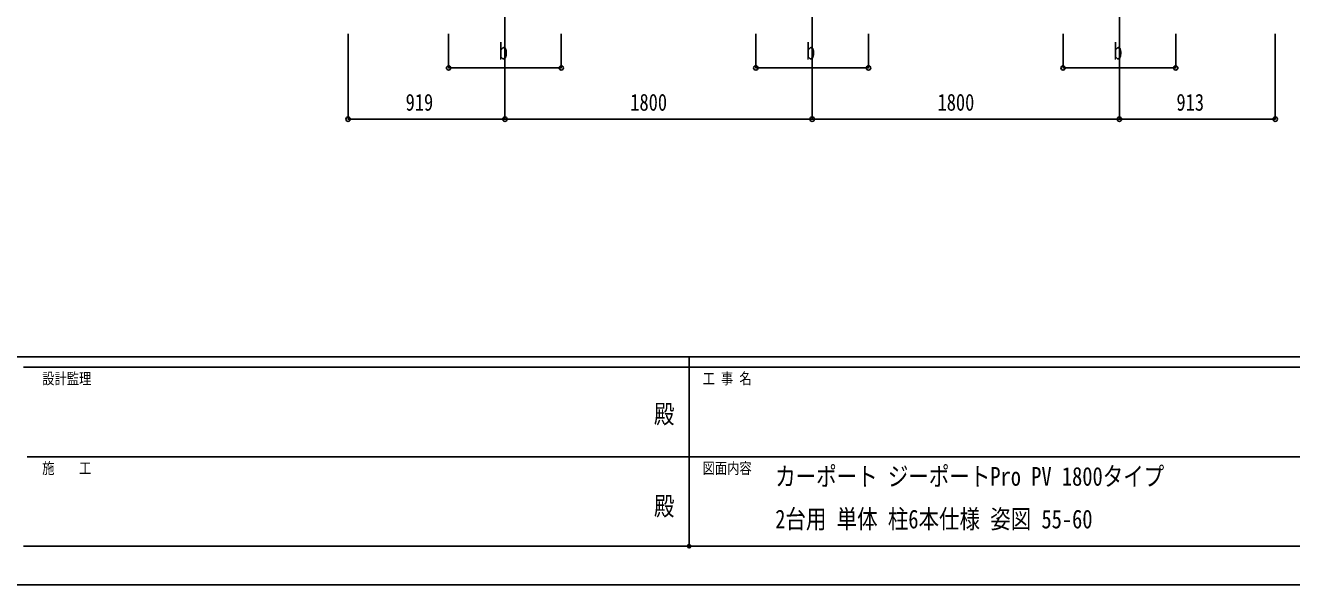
# Model space of a CAD drawing. Units: millimetres, scale not verified. Extents: x -12615 to 12615, y -8910 to 8910.
# Drawn here: x -3904 to 3515, y -8910 to -5632 of the extents above; entities that cross this region are included whole.
import ezdxf
from ezdxf.enums import TextEntityAlignment as Align

# ---------------------------------------------------------------- set-up
doc = ezdxf.new("R2010")
doc.units = ezdxf.units.MM
doc.header["$LTSCALE"] = 40
doc.header["$PDMODE"] = 32
doc.header["$PDSIZE"] = 20
for name, color, linetype in [('0-2_USER1', 3, 'Continuous'), ('0-3_YKK_12', 2, 'Continuous'), ('0-6_YKK_D', 6, 'Continuous'), ('0-7_YKK_ZWAK', 7, 'Continuous')]:
    doc.layers.add(name, color=color, linetype=linetype)
doc.styles.add('ＭＳ ゴシック', font='')
doc.styles.get('ＭＳ ゴシック').set_extended_font_data('MS Gothic')

msp = doc.modelspace()

# ---------------------------------------------------------------- linework, layer by layer
at = {"layer": '0-3_YKK_12'}
for p, q in [((-1094.1, -5332.18), (-1094.1, -5832.18)), ((705.9, -5332.18), (705.9, -5832.18)), ((2505.9, -5332.18), (2505.9, -5832.18))]:
    msp.add_line(p, q, dxfattribs=at)
at = {"layer": '0-6_YKK_D'}
for p, q in [((-2012.71, -5682.18), (-2012.71, -6183.18)), ((-1424.1, -5682.18), (-1424.1, -5883.18)), ((-1094.1, -5682.18), (-1094.1, -6183.18)), ((-1094.1, -5682.18), (-1094.1, -6183.18)), ((-764.1, -5682.18), (-764.1, -5883.18)), ((375.9, -5682.18), (375.9, -5883.18)), ((705.9, -5682.18), (705.9, -6183.18)), ((705.9, -5682.18), (705.9, -6183.18)), ((1035.9, -5682.18), (1035.9, -5883.18)), ((2175.9, -5682.18), (2175.9, -5883.18)), ((2505.9, -5682.18), (2505.9, -6183.18)), ((2505.9, -5682.18), (2505.9, -6183.18)), ((2835.9, -5682.18), (2835.9, -5883.18)), ((3419.08, -5682.18), (3419.08, -6183.18)), ((-1424.1, -5882.18), (-764.1, -5882.18)), ((375.9, -5882.18), (1035.9, -5882.18)), ((2175.9, -5882.18), (2835.9, -5882.18)), ((-1094.1, -6182.18), (-2012.71, -6182.18)), ((-1094.1, -6182.18), (705.9, -6182.18)), ((2505.9, -6182.18), (705.9, -6182.18)), ((2505.9, -6182.18), (3419.08, -6182.18))]:
    msp.add_line(p, q, dxfattribs=at)
for centre in [(-1424.1, -5882.18), (-764.1, -5882.18), (375.9, -5882.18), (1035.9, -5882.18), (2175.9, -5882.18), (2835.9, -5882.18), (-2012.71, -6182.18), (-1094.1, -6182.18), (-1094.1, -6182.18), (705.9, -6182.18), (705.9, -6182.18), (2505.9, -6182.18), (2505.9, -6182.18), (3419.08, -6182.18)]:
    msp.add_circle(centre, 12.75, dxfattribs=at)
at = {"layer": '0-7_YKK_ZWAK'}
for p, q in [((11685.06, -7575), (-11714.94, -7575)), ((-14.94, -7635), (-3914.94, -7635)), ((-14.94, -7575), (-14.94, -8685)), ((3885.06, -7635), (-14.94, -7635)), ((-3892.44, -8160), (-14.94, -8160)), ((-14.94, -8160), (3885.06, -8160)), ((-3914.94, -8685), (-14.94, -8685)), ((-14.94, -8685), (3885.06, -8685))]:
    msp.add_line(p, q, dxfattribs=at)
msp.add_lwpolyline([(-12615, -8910), (12615, -8910), (12615, 8910), (-12615, 8910)], close=True, dxfattribs=at)
msp.add_point((-14.94, -8685), dxfattribs=at)

# ---------------------------------------------------------------- texts
at = {"layer": '0-2_USER1', "style": 'ＭＳ ゴシック', "width": 0.8}
for s, p in [('カーポート ジーポートPro PV 1800タイプ\u3000', (489.47, -8363.23)), ('2台用 単体 柱6本仕様 姿図 55-60', (489.47, -8613.23))]:
    msp.add_text(s, height=110, dxfattribs=at).set_placement(p, align=Align.BOTTOM_LEFT)
at = {"layer": '0-6_YKK_D', "style": 'ＭＳ ゴシック', "width": 0.8}
for s, p in [('b', (-1130.1, -5862.18)), ('b', (669.9, -5862.18)), ('b', (2469.9, -5862.18)), ('919', (-1675.8, -6162.18)), ('1800', (-359.7, -6162.18)), ('1800', (1440.3, -6162.18)), ('913', (2840.09, -6162.18))]:
    msp.add_text(s, height=98.97, dxfattribs=at).set_placement(p, align=Align.BOTTOM_LEFT)
at = {"layer": '0-7_YKK_ZWAK', "style": 'ＭＳ ゴシック', "width": 0.8}
for s, height, p in [('設計監理', 65.98, (-3804.94, -7755)), ('工 事 名', 65.98, (63.81, -7755)), ('殿', 110, (-221, -7997.5)), ('施\u3000\u3000工', 65.98, (-3804.94, -8280)), ('図面内容', 65.98, (63.81, -8280)), ('殿', 110, (-221, -8537.5))]:
    msp.add_text(s, height=height, dxfattribs=at).set_placement(p, align=Align.BOTTOM_LEFT)

doc.saveas('drawing.dxf')
